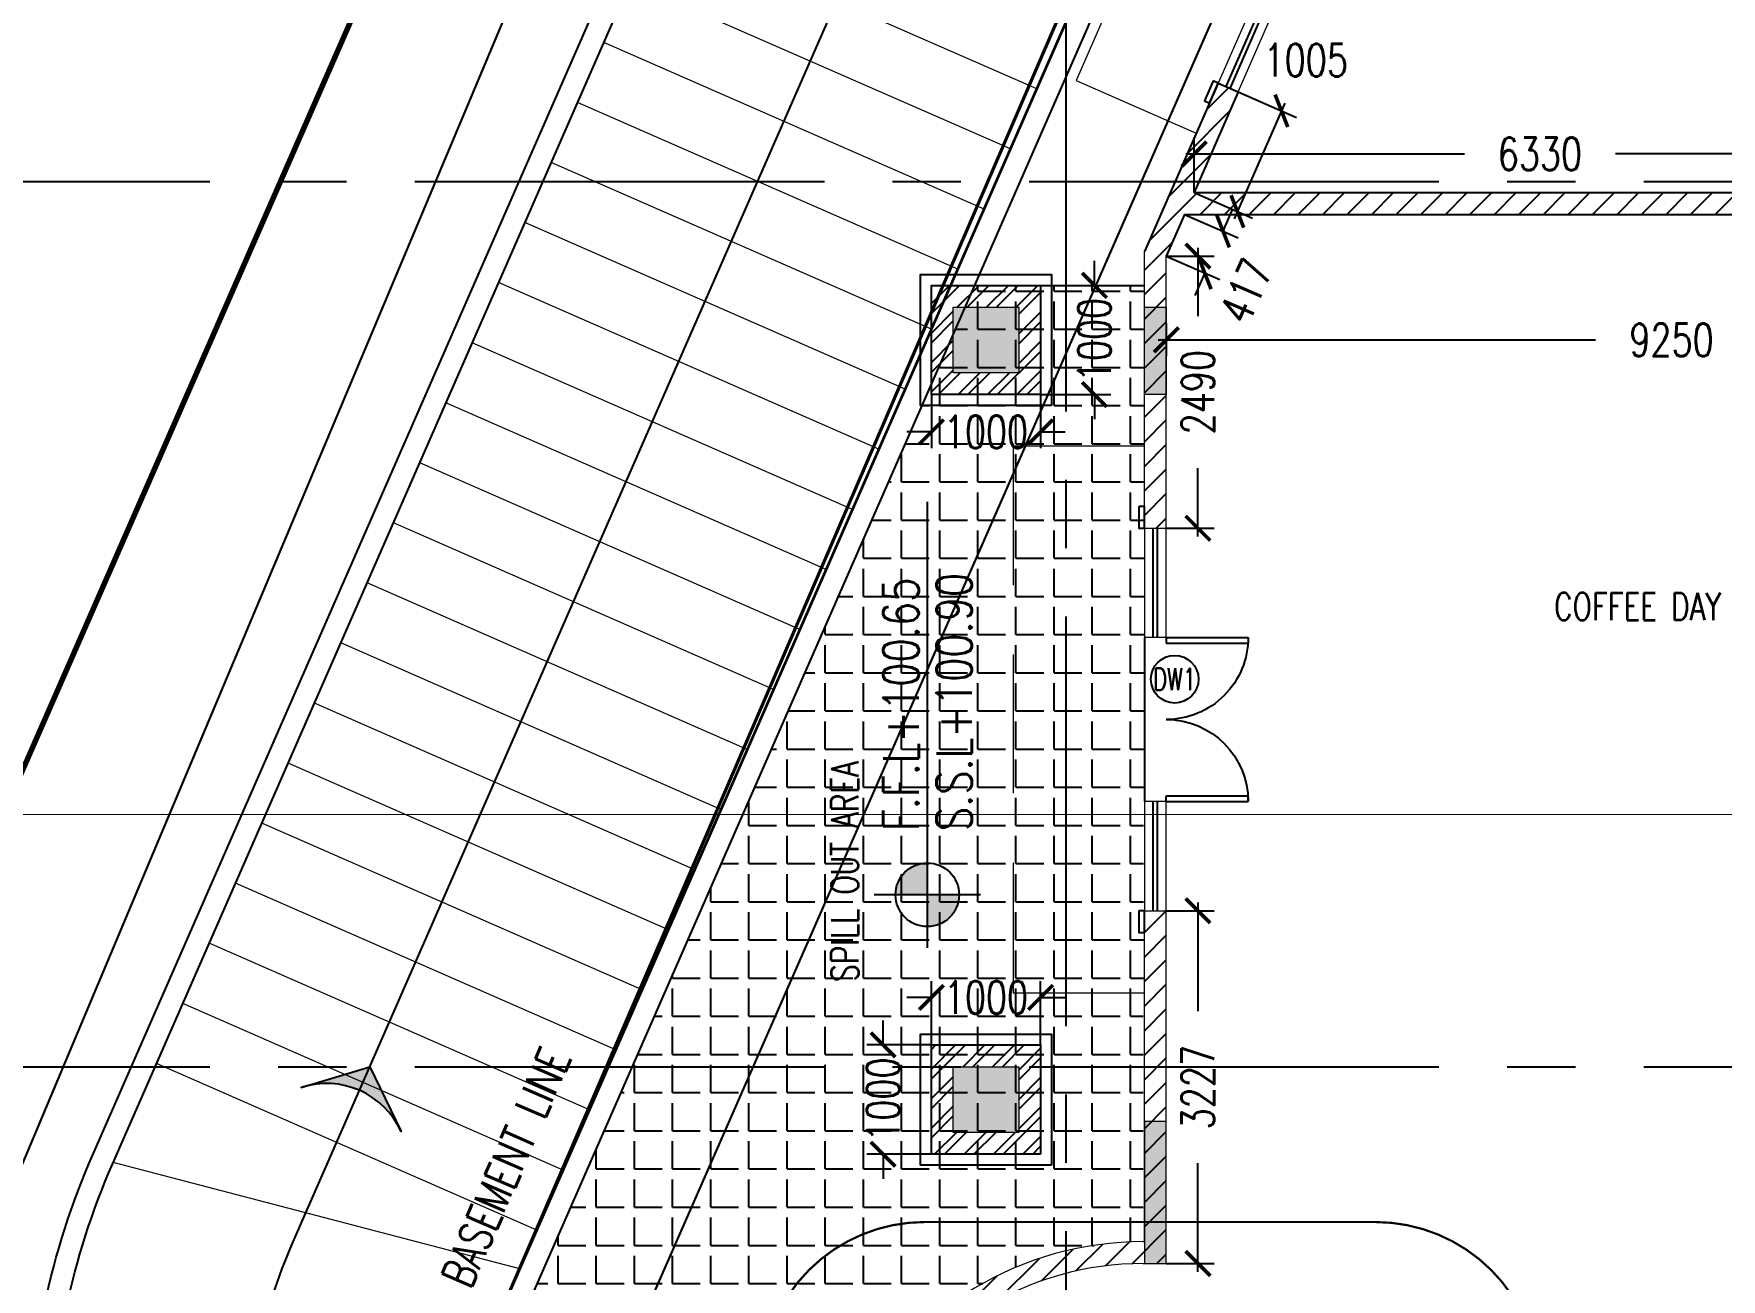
# Model space of a CAD drawing. Header units: millimetres. Extents: x -2076597 to 16308595, y -4402071 to 17875273.
# Drawn here: x -2067499 to -2052053, y -4116775 to -4105379 of the extents above; entities that cross this region are included whole.
import ezdxf
from ezdxf.enums import TextEntityAlignment as Align
from ezdxf.lldxf.tags import DXFTag

# ---------------------------------------------------------------- set-up
doc = ezdxf.new("R2010")
doc.units = ezdxf.units.MM
for name, pattern in [('CENTER', [50.800000000000004, 31.75, -6.35, 6.35, -6.35]), ('CENTER2', [1.125, 0.75, -0.125, 0.125, -0.125]), ('CONTINULUS', [0]), ('DASHDOT', [1, 0.5, -0.25, 0, -0.25]), ('DASHED', [19.049999999999997, 12.7, -6.35]), ('DASHED2', [0.375, 0.25, -0.125]), ('Overhead', [3.968749999999999, 2.38125, -1.587499999999999])]:
    doc.linetypes.add(name, pattern=pattern)
for name, color, linetype, lineweight in [('A- GLAZING', 5, 'Continuous', 9), ('A- LIGHT LINE', 8, 'Continuous', 9), ('A- REF LINES', 5, 'Continuous', 9), ('A-COL HATCH', 252, 'Continuous', 9), ('A-DETL-GENF', 92, 'Continuous', 9), ('A-ELEV FINEWALL', 6, 'Continuous', 9), ('A-FOR AREAS', 21, 'Continuous', 25), ('S-COL HATCH', 251, 'Continuous', 9), ('S-COLS', 7, 'Continuous', 9), ('S-STRS-MBND', 31, 'Overhead', 9)]:
    doc.layers.add(name, color=color, linetype=linetype, lineweight=lineweight)
for name, color, linetype in [('A- STAIRSCASE', 1, 'Continuous'), ('A-DIMS', 4, 'Continuous'), ('a-door', 1, 'Continuous'), ('A-HIDDEN', 8, 'DASHED2'), ('A-LVL', 4, 'Continuous'), ('A-PARAPET WALL', 4, 'Continuous'), ('a-ref', 5, 'Continuous'), ('A-SCHED', 1, 'Continuous'), ('A-SETBACK', 3, 'Continuous'), ('A-SITE BOUNDARY', 7, 'CENTER'), ('A-SLAB SINING', 252, 'Continuous'), ('A-SLABS', 1, 'Continuous'), ('A-TXTROOM', 3, 'Continuous'), ('A-WALL', 2, 'Continuous'), ('A-WALL HATCH', 8, 'Continuous'), ('C-ROAD CL', 31, 'Continuous'), ('S-GRID', 252, 'CENTER2'), ('TABULAR', 7, 'Continuous')]:
    doc.layers.add(name, color=color, linetype=linetype)
doc.styles.add('ROMANS', font='romans.shx', dxfattribs={"width": 0.75})
doc.styles.add('ROMANS-TITLE', font='ROMANS.shx', dxfattribs={"width": 0.8})
tags = doc.linetypes.add('DASHEDX2', pattern=[1.5, 1, -0.5]).pattern_tags.tags
tags[6:7] = [DXFTag(74, 4), DXFTag(75, 0), DXFTag(340, '0'), DXFTag(46, 1.0), DXFTag(50, 0.0), DXFTag(44, 0.0), DXFTag(45, 0.0)]
tags[4:5] = [DXFTag(74, 4), DXFTag(75, 0), DXFTag(340, '0'), DXFTag(46, 1.0), DXFTag(50, 0.0), DXFTag(44, 0.0), DXFTag(45, 0.0)]
tags = doc.linetypes.add('Sheet-A1-BLOCK-12$0$DASHDOT2', pattern=[0.5, 0.25, -0.125, 0, -0.125]).pattern_tags.tags
tags[10:11] = [DXFTag(74, 4), DXFTag(75, 0), DXFTag(340, '0'), DXFTag(46, 1.0), DXFTag(50, 0.0), DXFTag(44, 0.0), DXFTag(45, 0.0)]
tags[8:9] = [DXFTag(74, 4), DXFTag(75, 0), DXFTag(340, '0'), DXFTag(46, 1.0), DXFTag(50, 0.0), DXFTag(44, 0.0), DXFTag(45, 0.0)]
tags[6:7] = [DXFTag(74, 4), DXFTag(75, 0), DXFTag(340, '0'), DXFTag(46, 1.0), DXFTag(50, 0.0), DXFTag(44, 0.0), DXFTag(45, 0.0)]
tags[4:5] = [DXFTag(74, 4), DXFTag(75, 0), DXFTag(340, '0'), DXFTag(46, 1.0), DXFTag(50, 0.0), DXFTag(44, 0.0), DXFTag(45, 0.0)]
doc.dimstyles.new('DIMM-100', dxfattribs={"dimscale": 150, "dimtxt": 2, "dimasz": 1.5, "dimexe": 1, "dimexo": 0, "dimgap": 2, "dimtad": 0, "dimtoh": 1, "dimdec": 0, "dimzin": 0, "dimdsep": 46, "dimtxsty": 'ROMANS', "dimblk": 'ARCHTICK', "dimcen": 1.5, "dimdle": 0.5, "dimclrd": 8, "dimclre": 8, "dimclrt": 256, "dimazin": 0, "dimtfac": 1, "dimtdec": 0, "dimtix": 1, "dimtofl": 0, "dimtmove": 2, "dimatfit": 3, "dimldrblk": 'DOT', "dimfxl": 0, "dimtolj": 1, "dimtzin": 0, "dimarcsym": 0})
pattern_1 = [(45, (-2740619.584715616, -3104110.718420781), (-112.2532015133644, 112.2532015133644), [])]
pattern_2 = [(45, (1802100.652506845, 14255482.12741433), (-134.7038418160373, 134.7038418160373), []), (45, (1802190.455106845, 14255482.12741433), (-134.7038418160373, 134.7038418160373), [])]

# ---------------------------------------------------------------- blocks, each defined once
blk = doc.blocks.new('Double-Flush - 1500 2-565315-1_ first floor')
at = {"layer": 'a-door'}
for p, q in [((-750.000000000001, 850.0000000000119), (-699.2000000000011, 850.0000000000119)), ((-750.000000000001, 100.0000000000123), (-750.000000000001, 850.0000000000119)), ((-699.2000000000011, 100.0000000000123), (-699.2000000000011, 850.0000000000119)), ((699.1999999999989, 100.0000000000123), (699.1999999999989, 848.2775955486195)), ((749.9999999999987, 100.0000000000123), (749.9999999999987, 850.0000000000156)), ((-750.000000000001, 100.0000000000123), (-699.2000000000011, 100.0000000000123)), ((749.9999999999987, 100.0000000000123), (699.1999999999989, 100.0000000000123))]:
    blk.add_line(p, q, dxfattribs=at)
for centre, radius, start, end in [((-750.0000000000023, 100.0000000000123), 749.9999999999999, 3.370999999999999e-13, 90), ((749.9999999999976, 100.0000000000123), 750.0000000000026, 90.00000000000021, 180.0000000000004)]:
    blk.add_arc(centre, radius, start, end, dxfattribs=at)
blk = doc.blocks.new('Family - ___-240295-0_ ground floor')
at = {"layer": 'A-SETBACK', "linetype": 'DASHDOT', "lineweight": -2, "ltscale": 2000, "const_width": 25}
blk.add_lwpolyline([(76479.83439626312, 233662.6982867941), (47865.55767177325, 236124.157571312), (29165.90349804331, 193452.3024638332), (70914.59060184611, 193452.3024638332)], close=True, dxfattribs=at)
at = {"layer": 'A-SITE BOUNDARY', "ltscale": 100, "const_width": 50}
blk.add_lwpolyline([(83289.44024756085, 239099.080375459), (44095.86574142799, 242470.5927428864), (19985.75853242818, 187452.3024638332), (76141.3656168161, 187452.3024638332)], close=True, dxfattribs=at)
blk = doc.blocks.new('GROUN FLOOR WINDOWS')
for points in [[(693027.2049542586, -980908.2797010615), (692946.9305217174, -981091.4627119529), (692992.726274441, -981111.5313200916), (693073.0007069819, -980928.3483091969)], [(691341.4418708985, -984755.1229298377), (691261.1674383576, -984938.3059407288), (691306.9631910814, -984958.3745488636), (691387.2376236222, -984775.1915379727)]]:
    blk.add_lwpolyline(points, close=True)
at = {"layer": 'A- GLAZING'}
for p, q in [((692992.726274441, -981111.5313200916), (691387.2376236225, -984775.1915379727)), ((691570.4206345165, -984855.4659705127), (693175.9092853359, -981191.8057526313))]:
    blk.add_line(p, q, dxfattribs=at)
at = {"layer": 'A-PARAPET WALL'}
for p, q in [((691460.5108279809, -984807.3013109864), (693065.9994787993, -981143.6410931052)), ((691497.1474301596, -984823.356197495), (693102.6360809784, -981159.695979614))]:
    blk.add_line(p, q, dxfattribs=at)
at = {"layer": 'A-WALL'}
for p, q in [((692992.7262743366, -981111.531320043), (693175.9092852307, -981191.8057525869)), ((691387.2376235175, -984775.1915379241), (691570.4206344117, -984855.4659704678))]:
    blk.add_line(p, q, dxfattribs=at)
at = {"layer": 'S-STRS-MBND', "linetype": 'DASHED', "ltscale": 100}
blk.add_lwpolyline([(693141.4971655561, -980772.0421586223), (693193.4123556949, -980653.5737927966), (692094.3142903299, -980171.9271975495), (690087.453476806, -984751.5024699012), (691186.5515421713, -985233.149065148), (691387.237623523, -984775.1915379128)], dxfattribs=at)
blk = doc.blocks.new('SOP')
at = {"layer": 'A-SCHED', "color": 8}
blk.add_circle((0, 0), 217.9613781485823, dxfattribs=at)
at = {"layer": 'A-SCHED', "style": 'ROMANS', "width": 0.7}
blk.add_attdef('D2', text='', height=200, dxfattribs=at).set_placement((0, 0), align=Align.MIDDLE_CENTER)
blk = doc.blocks.new('COLUMN 1')
at = {"layer": 'A-COL HATCH'}
for points in [[(677850.9451848804, -1012723.932849508), (677250.9451848804, -1012723.932849508), (677250.9451848804, -1012123.932849508), (677850.9451848804, -1012123.932849508)], [(677850.9451848799, -1019674.136166375), (677250.9451848799, -1019674.136166375), (677250.9451848799, -1019074.136166375), (677850.9451848799, -1019074.136166375)]]:
    blk.add_hatch(color=256, dxfattribs=at).paths.add_polyline_path(points)
at = {"layer": 'S-COL HATCH'}
for points in [[(677850.9451848804, -1012723.932849508), (677250.9451848804, -1012723.932849508), (677250.9451848804, -1012123.932849508), (677850.9451848804, -1012123.932849508)], [(679200.9451848799, -1012923.932849508), (679000.9451848799, -1012923.932849508), (679000.9451848799, -1012123.932849508), (679200.9451848799, -1012123.932849508)], [(677850.9451848799, -1019674.136166375), (677250.9451848799, -1019674.136166375), (677250.9451848799, -1019074.136166375), (677850.9451848799, -1019074.136166375)], [(679200.9451848799, -1020873.895609368), (679200.9451848799, -1019573.895609368), (679000.9451848795, -1019573.895609368), (679000.9451848795, -1020873.895609368)]]:
    blk.add_hatch(color=256, dxfattribs=at).paths.add_polyline_path(points)
at = {"layer": 'S-COLS'}
for points in [[(677850.9451848804, -1012723.932849508), (677250.9451848804, -1012723.932849508), (677250.9451848804, -1012123.932849508), (677850.9451848804, -1012123.932849508)], [(677850.9451848804, -1012723.932849508), (677250.9451848804, -1012723.932849508), (677250.9451848804, -1012123.932849508), (677850.9451848804, -1012123.932849508)], [(679200.9451848799, -1012923.932849508), (679000.9451848799, -1012923.932849508), (679000.9451848799, -1012123.932849508), (679200.9451848799, -1012123.932849508)], [(677850.9451848799, -1019674.136166375), (677250.9451848799, -1019674.136166375), (677250.9451848799, -1019074.136166375), (677850.9451848799, -1019074.136166375)], [(677850.9451848799, -1019674.136166375), (677250.9451848799, -1019674.136166375), (677250.9451848799, -1019074.136166375), (677850.9451848799, -1019074.136166375)], [(679200.9451848799, -1020873.895609368), (679200.9451848799, -1019573.895609368), (679000.9451848795, -1019573.895609368), (679000.9451848795, -1020873.895609368)]]:
    blk.add_lwpolyline(points, close=True, dxfattribs=at)
at = {"layer": 'S-GRID', "ltscale": 5000}
for p, q in [((678285.9451848799, -1035578.755195804), (678285.9451848799, -974745.3796445802)), ((661071.4409208517, -1010974.136166375), (726350.6785720722, -1010974.136166375)), ((661071.4409208517, -1019074.136166375), (726350.6785720717, -1019074.136166375))]:
    blk.add_line(p, q, dxfattribs=at)
blk = doc.blocks.new('_ArchTick')
at = {"color": 0, "linetype": 'ByBlock', "const_width": 0.15}
blk.add_lwpolyline([(-0.5, -0.5), (0.5, 0.5)], dxfattribs=at)
blk = doc.blocks.new('*D508')
at = {"layer": 'A-DIMS', "color": 8, "lineweight": -2, "transparency": 16777216}
for p, q in [((-2056613.328426666, -4107185.457994065), (-2056523.019690056, -4106979.37710681)), ((-2056965.568519891, -4107031.099391353), (-2056475.941168496, -4107245.663818471)), ((-2057133.080451589, -4107413.354849753), (-2056643.453100194, -4107627.919276871)), ((-2056780.840358364, -4107567.713452464), (-2056871.149094974, -4107773.79433972))]:
    blk.add_line(p, q, dxfattribs=at)
at = {"layer": 'Defpoints', "color": 0, "transparency": 16777216}
for p in [(-2056965.568519891, -4107031.099391353), (-2057133.080451589, -4107413.354849753), (-2056780.840358364, -4107567.713452464)]:
    blk.add_point(p, dxfattribs=at)
at = {"layer": 'A-DIMS', "color": 8, "lineweight": -2, "transparency": 16777216, "xscale": 225, "yscale": 225, "zscale": 225}
for p, rotation in [((-2056613.328426666, -4107185.457994065), 246.3360129407473), ((-2056780.840358364, -4107567.713452464), 66.33601294074727)]:
    blk.add_blockref('_ArchTick', p, dxfattribs=dict(at, rotation=rotation))
at = {"layer": 'A-DIMS', "transparency": 16777216, "insert": (-2056403.571562748, -4107732.637566723), "char_height": 300, "attachment_point": 5, "rotation": 66.33601294074727, "style": 'ROMANS'}
blk.add_mtext('\\A1;417', dxfattribs=at)
blk = doc.blocks.new('_Dot')
at = {"color": 0, "linetype": 'ByBlock', "lineweight": -2}
blk.add_line((-0.5, 0), (-1, 0), dxfattribs=at)
at = {"color": 0, "linetype": 'ByBlock', "const_width": 0.5}
blk.add_lwpolyline([(-0.25, 0, 1), (0.25, 0, 1)], format="xyb", close=True, dxfattribs=at)
blk = doc.blocks.new('*D509')
at = {"layer": 'A-DIMS', "color": 8, "lineweight": -2, "transparency": 16777216}
for p, q in [((-2057133.080451589, -4107413.354849752), (-2056693.226267285, -4107413.354849752)), ((-2056843.226267285, -4107338.354849752), (-2056843.226267285, -4107962.016938523)), ((-2056843.226267285, -4109978.536170151), (-2056843.226267285, -4109354.87408138)), ((-2057133.080451587, -4109903.536170151), (-2056693.226267285, -4109903.536170151))]:
    blk.add_line(p, q, dxfattribs=at)
at = {"layer": 'Defpoints', "color": 0, "transparency": 16777216}
for p in [(-2057133.080451589, -4107413.354849752), (-2057133.080451587, -4109903.536170151), (-2056843.226267285, -4109903.536170151)]:
    blk.add_point(p, dxfattribs=at)
at = {"layer": 'A-DIMS', "color": 8, "lineweight": -2, "transparency": 16777216, "xscale": 225, "yscale": 225, "zscale": 225}
for p, rotation in [((-2056843.226267285, -4107413.354849752), 90), ((-2056843.226267285, -4109903.536170151), 270)]:
    blk.add_blockref('_ArchTick', p, dxfattribs=dict(at, rotation=rotation))
at = {"layer": 'A-DIMS', "transparency": 16777216, "insert": (-2056843.226267284, -4108658.445509952), "char_height": 300, "attachment_point": 5, "rotation": 90, "style": 'ROMANS'}
blk.add_mtext('\\A1;2490', dxfattribs=at)
blk = doc.blocks.new('*D510')
at = {"layer": 'A-DIMS', "color": 8, "lineweight": -2, "transparency": 16777216}
for p, q in [((-2057133.080451589, -4113403.536170151), (-2056693.226267285, -4113403.536170151)), ((-2056843.226267285, -4113328.536170151), (-2056843.226267285, -4114320.768930817)), ((-2056843.226267285, -4116705.858834341), (-2056843.226267285, -4115713.626073675)), ((-2057133.080451589, -4116630.858834341), (-2056693.226267285, -4116630.858834341))]:
    blk.add_line(p, q, dxfattribs=at)
at = {"layer": 'Defpoints', "color": 0, "transparency": 16777216}
for p in [(-2057133.080451589, -4113403.536170151), (-2057133.080451589, -4116630.858834341), (-2056843.226267285, -4116630.858834341)]:
    blk.add_point(p, dxfattribs=at)
at = {"layer": 'A-DIMS', "color": 8, "lineweight": -2, "transparency": 16777216, "xscale": 225, "yscale": 225, "zscale": 225}
for p, rotation in [((-2056843.226267285, -4113403.536170151), 90), ((-2056843.226267285, -4116630.858834341), 270)]:
    blk.add_blockref('_ArchTick', p, dxfattribs=dict(at, rotation=rotation))
at = {"layer": 'A-DIMS', "transparency": 16777216, "insert": (-2056843.226267284, -4115017.197502247), "char_height": 300, "attachment_point": 5, "rotation": 90, "style": 'ROMANS'}
blk.add_mtext('\\A1;3227', dxfattribs=at)
blk = doc.blocks.new('*D421')
at = {"layer": 'A-DIMS', "color": 8, "lineweight": -2, "transparency": 16777216}
for p, q in [((-2056474.549090316, -4105910.612899357), (-2055941.382416767, -4106144.257122571)), ((-2056048.666762605, -4106015.357668971), (-2056512.248045649, -4107073.23141907)), ((-2056877.924548815, -4106831.099391346), (-2056344.757875267, -4107064.74361456))]:
    blk.add_line(p, q, dxfattribs=at)
at = {"layer": 'Defpoints', "color": 0, "transparency": 16777216}
for p in [(-2056474.549090316, -4105910.612899357), (-2056877.924548815, -4106831.099391346), (-2056482.145133377, -4107004.537790016)]:
    blk.add_point(p, dxfattribs=at)
at = {"layer": 'A-DIMS', "color": 8, "lineweight": -2, "transparency": 16777216, "xscale": 225, "yscale": 225, "zscale": 225}
for p, rotation in [((-2056078.769674877, -4106084.051298026), 66.33601288327641), ((-2056482.145133377, -4107004.537790016), 246.3360128832764)]:
    blk.add_blockref('_ArchTick', p, dxfattribs=dict(at, rotation=rotation))
at = {"layer": 'A-DIMS', "transparency": 16777216, "insert": (-2055856.014879577, -4105620.436637224), "char_height": 300, "attachment_point": 5, "style": 'ROMANS'}
blk.add_mtext('\\A1;1005', dxfattribs=at)
blk = doc.blocks.new('*D138')
at = {"layer": 'A-DIMS', "color": 8, "lineweight": -2, "transparency": 16777216}
for p, q in [((-2056877.924548807, -4106831.099391352), (-2056877.924548807, -4106328.411195364)), ((-2050547.861387677, -4106831.099391352), (-2050547.861387677, -4106328.411195364)), ((-2056952.924548807, -4106478.411195364), (-2054403.964396813, -4106478.411195364)), ((-2050472.861387677, -4106478.411195364), (-2053021.821539671, -4106478.411195364))]:
    blk.add_line(p, q, dxfattribs=at)
at = {"layer": 'Defpoints', "color": 0, "transparency": 16777216}
for p in [(-2050547.861387677, -4106478.411195364), (-2056877.924548807, -4106831.099391352), (-2050547.861387677, -4106831.099391352)]:
    blk.add_point(p, dxfattribs=at)
at = {"layer": 'A-DIMS', "color": 8, "lineweight": -2, "transparency": 16777216, "xscale": 225, "yscale": 225, "zscale": 225, "rotation": 180}
blk.add_blockref('_ArchTick', (-2056877.924548807, -4106478.411195364), dxfattribs=at)
at = {"layer": 'A-DIMS', "color": 8, "lineweight": -2, "transparency": 16777216, "xscale": 225, "yscale": 225, "zscale": 225}
blk.add_blockref('_ArchTick', (-2050547.861387677, -4106478.411195364), dxfattribs=at)
at = {"layer": 'A-DIMS', "transparency": 16777216, "insert": (-2053712.892968242, -4106478.411195364), "char_height": 300, "attachment_point": 5, "style": 'ROMANS'}
blk.add_mtext('\\A1;6330', dxfattribs=at)
blk = doc.blocks.new('LVL-P')
at = {"layer": 'A-LVL', "ltscale": 800}
h = blk.add_hatch(color=56, dxfattribs=at)
h.paths.add_polyline_path([(0, 1.164153e-10), (225, 1.164153e-10, 0.4142135623729436), (0, 225)])
h.paths.add_polyline_path([(0, -225), (7.1e-15, 1.164295e-10), (-225, 1.164153e-10, 0.4142135623732466)])
at = {"layer": 'A-LVL'}
for p, q in [((0, -375), (0, 375)), ((-375, 1.164153e-10), (375, 1.164153e-10))]:
    blk.add_line(p, q, dxfattribs=at)
at = {"layer": 'A-LVL', "ltscale": 800}
for q in [(2777.440243402379, 0), (2777.440243402322, 0)]:
    blk.add_line((0, 0), q, dxfattribs=at)
at = {"layer": 'A-LVL'}
blk.add_circle((0, 0), 225, dxfattribs=at)
at = {"layer": 'A-LVL', "ltscale": 800, "style": 'ROMANS-TITLE', "width": 0.8}
for tag, p in [('FLOOR-LEVEL-FFL', (450, 150.0000000001164)), ('FLOOR-LEVEL-SSL', (450, -449.9999999998835))]:
    blk.add_attdef(tag, p, '', height=300, dxfattribs=at)
blk = doc.blocks.new('*D448')
at = {"layer": 'A-DIMS', "color": 8, "lineweight": -2, "transparency": 16777216}
for p, q in [((-2059283.080451587, -4114631.256266132), (-2059283.080451587, -4114046.340816062)), ((-2058283.080451589, -4114631.256266132), (-2058283.080451589, -4114046.340816062)), ((-2059283.080451587, -4114196.340816062), (-2059508.080451587, -4114196.340816062)), ((-2058283.080451589, -4114196.340816062), (-2058058.080451589, -4114196.340816062))]:
    blk.add_line(p, q, dxfattribs=at)
at = {"layer": 'Defpoints', "color": 0, "transparency": 16777216}
for p in [(-2059283.080451587, -4114196.340816062), (-2059283.080451587, -4114631.256266132), (-2058283.080451589, -4114631.256266132)]:
    blk.add_point(p, dxfattribs=at)
at = {"layer": 'A-DIMS', "color": 8, "lineweight": -2, "transparency": 16777216, "xscale": 225, "yscale": 225, "zscale": 225}
blk.add_blockref('_ArchTick', (-2059283.080451587, -4114196.340816062), dxfattribs=at)
at = {"layer": 'A-DIMS', "color": 8, "lineweight": -2, "transparency": 16777216, "xscale": 225, "yscale": 225, "zscale": 225, "rotation": 180}
blk.add_blockref('_ArchTick', (-2058283.080451589, -4114196.340816062), dxfattribs=at)
at = {"layer": 'A-DIMS', "transparency": 16777216, "insert": (-2058783.080451588, -4114196.340816062), "char_height": 300, "attachment_point": 5, "style": 'ROMANS'}
blk.add_mtext('\\A1;1000', dxfattribs=at)
blk = doc.blocks.new('*D449')
at = {"layer": 'A-DIMS', "color": 8, "lineweight": -2, "transparency": 16777216}
for p, q in [((-2059725.223414175, -4114631.256266132), (-2059725.223414175, -4114406.256266132)), ((-2059283.080451587, -4114631.256266132), (-2059875.223414175, -4114631.256266132)), ((-2059283.080451587, -4115631.256266132), (-2059875.223414175, -4115631.256266132)), ((-2059725.223414175, -4115631.256266132), (-2059725.223414175, -4115856.256266132))]:
    blk.add_line(p, q, dxfattribs=at)
at = {"layer": 'Defpoints', "color": 0, "transparency": 16777216}
for p in [(-2059283.080451587, -4114631.256266132), (-2059725.223414175, -4115631.256266132), (-2059283.080451587, -4115631.256266132)]:
    blk.add_point(p, dxfattribs=at)
at = {"layer": 'A-DIMS', "color": 8, "lineweight": -2, "transparency": 16777216, "xscale": 225, "yscale": 225, "zscale": 225}
for p, rotation in [((-2059725.223414175, -4114631.256266132), 270), ((-2059725.223414175, -4115631.256266132), 90)]:
    blk.add_blockref('_ArchTick', p, dxfattribs=dict(at, rotation=rotation))
at = {"layer": 'A-DIMS', "transparency": 16777216, "insert": (-2059725.223414175, -4115131.256266132), "char_height": 300, "attachment_point": 5, "rotation": 90, "style": 'ROMANS'}
blk.add_mtext('\\A1;1000', dxfattribs=at)
blk = doc.blocks.new('*D450')
at = {"layer": 'A-DIMS', "color": 8, "lineweight": -2, "transparency": 16777216}
for p, q in [((-2057790.617016404, -4107680.976074483), (-2057790.617016404, -4107455.976074483)), ((-2058283.080451589, -4107680.976074483), (-2057640.617016404, -4107680.976074483)), ((-2058283.080451589, -4108680.976074483), (-2057640.617016404, -4108680.976074483)), ((-2057790.617016404, -4108680.976074483), (-2057790.617016404, -4108905.976074483))]:
    blk.add_line(p, q, dxfattribs=at)
at = {"layer": 'Defpoints', "color": 0, "transparency": 16777216}
for p in [(-2058283.080451589, -4107680.976074483), (-2057790.617016404, -4107680.976074483), (-2058283.080451589, -4108680.976074483)]:
    blk.add_point(p, dxfattribs=at)
at = {"layer": 'A-DIMS', "color": 8, "lineweight": -2, "transparency": 16777216, "xscale": 225, "yscale": 225, "zscale": 225}
for p, rotation in [((-2057790.617016404, -4107680.976074483), 270), ((-2057790.617016404, -4108680.976074483), 90)]:
    blk.add_blockref('_ArchTick', p, dxfattribs=dict(at, rotation=rotation))
at = {"layer": 'A-DIMS', "transparency": 16777216, "insert": (-2057790.617016403, -4108180.976074484), "char_height": 300, "attachment_point": 5, "rotation": 90, "style": 'ROMANS'}
blk.add_mtext('\\A1;1000', dxfattribs=at)
blk = doc.blocks.new('*D451')
at = {"layer": 'A-DIMS', "color": 8, "lineweight": -2, "transparency": 16777216}
for p, q in [((-2059283.080451587, -4108680.976074483), (-2059283.080451587, -4109172.094963733)), ((-2058283.080451589, -4108680.976074483), (-2058283.080451589, -4109172.094963733)), ((-2059283.080451587, -4109022.094963733), (-2059508.080451587, -4109022.094963733)), ((-2058283.080451589, -4109022.094963733), (-2058058.080451589, -4109022.094963733))]:
    blk.add_line(p, q, dxfattribs=at)
at = {"layer": 'Defpoints', "color": 0, "transparency": 16777216}
for p in [(-2059283.080451587, -4108680.976074483), (-2058283.080451589, -4108680.976074483), (-2059283.080451587, -4109022.094963733)]:
    blk.add_point(p, dxfattribs=at)
at = {"layer": 'A-DIMS', "color": 8, "lineweight": -2, "transparency": 16777216, "xscale": 225, "yscale": 225, "zscale": 225}
blk.add_blockref('_ArchTick', (-2059283.080451587, -4109022.094963733), dxfattribs=at)
at = {"layer": 'A-DIMS', "color": 8, "lineweight": -2, "transparency": 16777216, "xscale": 225, "yscale": 225, "zscale": 225, "rotation": 180}
blk.add_blockref('_ArchTick', (-2058283.080451589, -4109022.094963733), dxfattribs=at)
at = {"layer": 'A-DIMS', "transparency": 16777216, "insert": (-2058783.080451588, -4109022.094963733), "char_height": 300, "attachment_point": 5, "style": 'ROMANS'}
blk.add_mtext('\\A1;1000', dxfattribs=at)
blk = doc.blocks.new('arrow')
at = {"layer": 'A-DETL-GENF'}
h = blk.add_hatch(dxfattribs=at)
h.set_pattern_fill('ANGLE', color=252)
h.set_pattern_definition([(0, (0, 0), (0, 6.985), [5.08, -1.905]), (90, (0, 0), (-6.985, 4e-16), [5.08, -1.905])])
edge = h.paths.add_edge_path()
edge.add_arc((554170.0854300878, -996163.893556682), 1499.999999933728, 269.99999999943077, 311.8103148985677, ccw=False)
edge.add_line((554170.0854300729, -997663.8935566156), (554170.0854300745, -998133.9572267468))
edge.add_line((554170.0854300745, -998133.9572267468), (555170.085430098, -997281.9275453341))
edge = h.paths.add_edge_path()
edge.add_arc((554170.0854300571, -996163.8935566836), 1499.999999932013, 228.1896851015746, 270.00000000060476, ccw=False)
edge.add_line((553170.0854300507, -997281.9275453369), (554170.0854300745, -998133.9572267468))
edge.add_line((554170.0854300745, -998133.9572267468), (554170.0854300729, -997663.8935566156))
at = {"layer": 'A-FOR AREAS'}
blk.add_lwpolyline([(554170.0854300745, -998133.9572267468), (553170.0854300745, -997281.9275453669, 0.3819660112500812), (555170.0854300745, -997281.927545364)], format="xyb", close=True, dxfattribs=at)
blk = doc.blocks.new('SEC LINES')
at = {"layer": 'A-ELEV FINEWALL', "color": 7, "linetype": 'Sheet-A1-BLOCK-12$0$DASHDOT2', "ltscale": 4000, "const_width": 10}
blk.add_lwpolyline([(-3817612.91733184, -18368004.74230636), (-3871756.568965665, -18368004.74230636)], dxfattribs=at)
blk = doc.blocks.new('*D363')
at = {"layer": 'A-DIMS', "color": 8, "lineweight": -2, "transparency": 16777216}
for p, q in [((-2057133.080451588, -4108029.405230653), (-2057133.080451588, -4108329.405230653)), ((-2047883.080451586, -4108029.405230653), (-2047883.080451586, -4108329.405230653))]:
    blk.add_line(p, q, dxfattribs=at)
at = {"layer": 'A-DIMS', "color": 8, "linetype": 'CONTINULUS', "lineweight": -2, "transparency": 16777216}
for p, q in [((-2057208.080451588, -4108179.405230653), (-2053204.509023016, -4108179.405230653)), ((-2047808.080451586, -4108179.405230653), (-2051811.651880158, -4108179.405230653))]:
    blk.add_line(p, q, dxfattribs=at)
at = {"layer": 'Defpoints', "color": 0, "transparency": 16777216}
for p in [(-2057133.080451588, -4107931.099391352), (-2047883.080451586, -4107931.099391352), (-2057133.080451588, -4108179.405230653)]:
    blk.add_point(p, dxfattribs=at)
at = {"layer": 'A-DIMS', "color": 8, "lineweight": -2, "transparency": 16777216, "xscale": 225, "yscale": 225, "zscale": 225, "rotation": 180}
blk.add_blockref('_ArchTick', (-2057133.080451588, -4108179.405230653), dxfattribs=at)
at = {"layer": 'A-DIMS', "color": 8, "lineweight": -2, "transparency": 16777216, "xscale": 225, "yscale": 225, "zscale": 225}
blk.add_blockref('_ArchTick', (-2047883.080451586, -4108179.405230653), dxfattribs=at)
at = {"layer": 'A-DIMS', "transparency": 16777216, "insert": (-2052508.080451587, -4108179.405230653), "char_height": 300, "attachment_point": 5, "style": 'ROMANS'}
blk.add_mtext('\\A1;9250', dxfattribs=at)

msp = doc.modelspace()

# ---------------------------------------------------------------- hatches: boundary and pattern name
at = {"layer": 'A-SLAB SINING'}
h = msp.add_hatch(dxfattribs=at)
h.set_pattern_fill('ANGLE', color=256, scale=50)
h.set_pattern_definition([(0, (1802100.652506845, 14255482.12741433), (0, 349.25), [254, -95.25]), (90, (1802100.652506845, 14255482.12741433), (-349.25, 2.14e-14), [254, -95.25])])
edge = h.paths.add_edge_path()
edge.add_line((-2063348.080451589, -4118445.136101507), (-2063348.080451589, -4120781.096266132))
edge.add_line((-2063348.080451589, -4120781.096266132), (-2063348.080451588, -4120991.176266134))
edge.add_line((-2063348.080451588, -4120991.176266134), (-2059908.555423791, -4120991.176266138))
edge.add_arc((-2057346.249916629, -4119430.858834341), 2999.999999999606, 89.99999999999108, 211.3393493304781, ccw=False)
edge.add_line((-2057346.249916629, -4116430.858834341), (-2057333.080451588, -4107680.976074483))
edge.add_line((-2057333.080451588, -4107680.976074483), (-2058888.063847612, -4107680.976074483))
edge.add_line((-2058888.063847612, -4107680.976074483), (-2063112.642603197, -4117321.294043858))
edge.add_arc((-2060548.080451579, -4118445.136101507), 2800.000000009313, 156.3360128947771, 180)
h = msp.add_hatch(dxfattribs=at)
h.set_pattern_fill('ANSI32', color=256, scale=20)
h.set_pattern_definition(pattern_2)
h.paths.add_polyline_path([(-2058483.080451587, -4108480.819199692), (-2059083.080451587, -4108480.819199692), (-2059083.080451587, -4107880.819199692), (-2058483.080451587, -4107880.819199692)], flags=16)
h.paths.add_polyline_path([(-2058283.080451587, -4108680.976074483), (-2059283.080451587, -4108680.976074483), (-2059283.080451587, -4107680.976074483), (-2058283.080451587, -4107680.976074483)])
h = msp.add_hatch(dxfattribs=at)
h.set_pattern_fill('ANSI32', color=256, scale=20)
h.set_pattern_definition(pattern_2)
h.paths.add_polyline_path([(-2058483.080451587, -4115431.099391341), (-2059083.080451589, -4115431.099391341), (-2059083.080451589, -4114831.099391352), (-2058483.080451587, -4114831.099391352)], flags=16)
h.paths.add_polyline_path([(-2058283.080451589, -4115631.256266132), (-2059283.080451587, -4115631.256266132), (-2059283.080451587, -4114631.256266132), (-2058283.080451589, -4114631.256266132)])
at = {"layer": 'A-WALL HATCH'}
h = msp.add_hatch(dxfattribs=at)
h.set_pattern_fill('ANSI31', color=256, scale=50)
h.set_pattern_definition(pattern_1)
h.paths.add_polyline_path([(-2046483.080451589, -4107031.099391352), (-2046683.080451587, -4107031.099391352), (-2046683.080451587, -4107931.099391352), (-2044447.861387677, -4107931.099391352), (-2044447.861387677, -4107831.099391352), (-2046483.080451589, -4107831.099391352)])
h.paths.add_polyline_path([(-2050547.861387677, -4106831.099391352), (-2056877.924548815, -4106831.099391352), (-2056834.102563279, -4106731.099391352), (-2057052.46342439, -4106731.099391352), (-2057333.080451587, -4107371.456106722), (-2057333.080451587, -4109903.536170151), (-2057133.080451589, -4109903.536170151), (-2057133.080451589, -4107413.354849752), (-2056965.56851989, -4107031.099391352), (-2050547.861387677, -4107031.099391352)])
h.paths.add_polyline_path([(-2056474.549091242, -4105910.612898953), (-2056657.73210121, -4105830.338466812), (-2056738.006533752, -4106013.521477714), (-2057052.463423871, -4106731.099391352), (-2056834.102563279, -4106731.099391352)])
h.paths.add_polyline_path([(-2044247.861387677, -4102981.099391352), (-2047347.861387678, -4102981.099391352), (-2047347.861387678, -4103181.099391352), (-2044447.861387677, -4103181.099391352), (-2044447.861387677, -4106731.099391352), (-2044247.861387677, -4106731.099391352)])
h.paths.add_polyline_path([(-2050347.861387678, -4102980.821377505), (-2050547.861387677, -4102980.821377505), (-2050547.861387677, -4105231.099391352), (-2050347.861387678, -4105231.099391352)])
h.paths.add_polyline_path([(-2052761.856585707, -4097438.398645323), (-2052945.039597121, -4097358.124212563), (-2054971.96901785, -4101983.495238043), (-2055052.243450392, -4102166.678248934), (-2054869.060440424, -4102246.952681065)])
h.paths.add_polyline_path([(-2044247.861387675, -4107831.099391352), (-2044447.861387677, -4107831.099391352), (-2044447.861387677, -4109431.099391352), (-2044247.861387677, -4109431.099391352)])
h.paths.add_polyline_path([(-2049947.861387678, -4107031.099391352), (-2044247.861387677, -4107031.099391352), (-2044247.861387677, -4106731.099391352), (-2044447.861387677, -4106731.099391352), (-2044447.861387677, -4106831.099391352), (-2049947.861387678, -4106831.099391352)])
h.paths.add_polyline_path([(-2046483.080451589, -4106831.099391352), (-2046483.080451588, -4106231.099391352), (-2046583.080451587, -4106231.099391352), (-2046583.080451587, -4106831.099391352)])
h.paths.add_polyline_path([(-2045883.080451589, -4106231.099391349), (-2045883.080451588, -4106331.099391349), (-2045483.080451587, -4106331.099391352), (-2045483.080451587, -4106831.099391352), (-2045283.080451587, -4106831.099391352), (-2045283.080451587, -4106231.099391352)])
h = msp.add_hatch(dxfattribs=at)
h.set_pattern_fill('ANSI31', color=256, scale=50)
h.set_pattern_definition(pattern_1)
edge = h.paths.add_edge_path()
edge.add_line((-2054346.249916629, -4119430.858834341), (-2054346.249916629, -4118233.732107904))
edge.add_line((-2054346.249916629, -4118233.732107904), (-2054588.58755228, -4118233.732107904))
edge.add_line((-2054588.58755228, -4118233.732107904), (-2054546.24991663, -4119430.858834341))
edge.add_arc((-2057346.249916625, -4119430.858834341), 2799.999999995809, -30.00561028760069, 0, ccw=False)
edge.add_line((-2054921.515882844, -4120831.096266132), (-2054693.075377592, -4120831.096266132))
edge.add_arc((-2057346.249916627, -4119430.858834341), 2999.999999996303, 332.1767334542384, 360)
edge = h.paths.add_edge_path()
edge.add_line((-2054693.075377592, -4120831.096266132), (-2054921.515882844, -4120831.096266143))
edge.add_arc((-2057346.249916608, -4119430.858834334), 2799.999999984669, 317.6251091758151, 329.99438971209577, ccw=False)
edge.add_line((-2055277.747748037, -4121317.999204982), (-2055129.319289619, -4121452.051203962))
edge.add_arc((-2057346.249916634, -4119430.858834334), 3000.000000004865, 317.6443338575633, 332.1767334542419)
edge = h.paths.add_edge_path()
edge.add_arc((-2057346.249916621, -4119430.858834334), 2800.000000003385, 255.4837981564408, 264.3750000025927, ccw=False)
edge.add_line((-2058048.080451589, -4122141.473875284), (-2058048.080451589, -4122347.609406501))
edge.add_arc((-2057346.249916632, -4119430.858834341), 2999.999999998814, 256.4706454072706, 264.3750000027981)
edge.add_line((-2057640.301337474, -4122416.413014371), (-2057620.697909418, -4122217.376069032))
edge = h.paths.add_edge_path()
edge.add_line((-2058666.160779737, -4121900.238374513), (-2058760.440127109, -4122076.622627381))
edge.add_arc((-2057346.24991663, -4119430.858834341), 2999.99999999884, 241.8749999999898, 256.4706454072618)
edge.add_line((-2058048.080451589, -4122347.609406501), (-2058048.080451589, -4122141.473875284))
edge.add_arc((-2057346.249916627, -4119430.858834334), 2800.00000000176, 241.8750000000869, 255.48379815657, ccw=False)
edge = h.paths.add_edge_path()
edge.add_line((-2060132.767151322, -4119705.306827154), (-2060331.804096657, -4119724.910255212))
edge.add_arc((-2057346.249916566, -4119430.858834334), 3000.000000063144, 185.6249999976975, 188.6019864376453)
edge.add_line((-2060312.50350487, -4119879.567704592), (-2060114.749613132, -4119849.677924711))
edge.add_arc((-2057346.249916624, -4119430.858834341), 2800.000000004406, 185.6249999978075, 188.6024861288247, ccw=False)
edge = h.paths.add_edge_path()
edge.add_line((-2059663.879948709, -4117859.683785401), (-2059829.533896414, -4117747.617712062))
edge.add_arc((-2057346.249916637, -4119430.858834341), 2999.999999993061, 145.869454217971, 151.8750000001221)
edge.add_line((-2059992.013709679, -4118016.668623872), (-2059815.629456809, -4118110.947971232))
edge.add_arc((-2057346.249916669, -4119430.858834334), 2799.999999965452, 145.8657460060037, 151.8749999997981, ccw=False)
edge = h.paths.add_edge_path()
edge.add_line((-2058048.080451589, -4116720.243793394), (-2058048.080451589, -4116514.108262181))
edge.add_arc((-2057346.249916634, -4119430.858834341), 2999.999999998053, 103.529354592669, 126.3394042634802)
edge.add_line((-2059123.95182606, -4117014.296002302), (-2059005.292273042, -4117175.292728104))
edge.add_arc((-2057346.249916622, -4119430.858834341), 2800.000000002873, 104.51620184352231, 126.33569314355981, ccw=False)
edge = h.paths.add_edge_path()
edge.add_line((-2057133.080451589, -4114831.099391352), (-2057333.080451587, -4114831.099391352))
edge.add_line((-2057333.080451587, -4114831.099391352), (-2057333.080451587, -4116430.887740284))
edge.add_arc((-2057346.249916634, -4119430.858834341), 3000.000000001551, 89.74848093696825, 103.5293545926437)
edge.add_line((-2058048.080451589, -4116514.108262174), (-2058048.080451589, -4116720.243793394))
edge.add_arc((-2057346.249916649, -4119430.858834341), 2799.999999999997, 89.99999999959982, 104.51620184298659, ccw=False)
edge.add_line((-2057346.249916629, -4116630.858834341), (-2057133.080451589, -4116630.858834341))
edge.add_line((-2057133.080451589, -4116630.858834341), (-2057133.080451589, -4114831.099391352))
h.paths.add_polyline_path([(-2057133.080451589, -4113403.536170151), (-2057333.080451587, -4113403.536170151), (-2057333.080451587, -4114831.099391352), (-2057133.080451589, -4114831.099391352)])

# ---------------------------------------------------------------- linework, layer by layer
for points in [[(-2057383.080451587, -4109703.536170185), (-2057383.080451587, -4109903.536170185), (-2057333.080451587, -4109903.536170185), (-2057333.080451587, -4109703.536170185)], [(-2057383.080451587, -4113403.536170151), (-2057383.080451587, -4113603.536170162), (-2057333.080451587, -4113603.536170162), (-2057333.080451587, -4113403.536170151)]]:
    msp.add_lwpolyline(points, close=True)
at = {"layer": 'A- GLAZING'}
for p, q in [((-2057333.080451587, -4109903.536170151), (-2057333.080451587, -4110903.536170185)), ((-2057133.080451589, -4110903.536170185), (-2057133.080451589, -4109903.536170151)), ((-2057133.080451589, -4110903.536170185), (-2057333.080451589, -4110903.536170185)), ((-2057333.080451587, -4112403.536170185), (-2057333.080451587, -4113403.536170151)), ((-2057133.080451589, -4112403.536170185), (-2057333.080451587, -4112403.536170185)), ((-2057133.080451589, -4113403.536170151), (-2057133.080451589, -4112403.536170185))]:
    msp.add_line(p, q, dxfattribs=at)
at = {"layer": 'A- LIGHT LINE'}
for p, q in [((-2058318.812148982, -4105883.676047042), (-2061799.289354602, -4104358.461829364)), ((-2058559.635447049, -4106433.225079529), (-2062040.112652225, -4104908.010862041)), ((-2058800.458745115, -4106982.774112016), (-2062280.935949848, -4105457.559894733)), ((-2059041.282043184, -4107532.323144507), (-2062521.759247472, -4106007.108927414)), ((-2059282.105341251, -4108081.872176994), (-2062762.582545094, -4106556.657960095)), ((-2059522.928639317, -4108631.421209481), (-2063003.405842717, -4107106.206992775)), ((-2059763.751937384, -4109180.970241964), (-2063244.22914034, -4107655.756025463)), ((-2060004.57523545, -4109730.519274451), (-2063485.052437962, -4108205.305058144)), ((-2060245.398533519, -4110280.068306945), (-2063725.875735586, -4108754.854090825)), ((-2060486.221831585, -4110829.617339432), (-2063966.699033209, -4109304.403123502)), ((-2060727.045129655, -4111379.166371923), (-2064207.522330832, -4109853.952156182)), ((-2060967.868427721, -4111928.71540441), (-2064448.345628454, -4110403.501188871)), ((-2061208.691725787, -4112478.264436897), (-2064689.168926076, -4110953.050221551)), ((-2061449.515023853, -4113027.813469384), (-2064929.992223701, -4111502.599254232)), ((-2061690.33832192, -4113577.362501871), (-2065170.815521322, -4112052.148286913)), ((-2061931.161619989, -4114126.911534362), (-2065411.638818945, -4112601.697319604)), ((-2062171.984918056, -4114676.460566849), (-2065652.462116568, -4113151.246352281)), ((-2062412.808216122, -4115226.009599335), (-2065893.285414191, -4113700.795384962)), ((-2062653.631514188, -4115775.558631822), (-2066134.108711814, -4114250.344417643)), ((-2062894.454812254, -4116325.107664302), (-2066374.932009437, -4114799.893450335)), ((-2063049.802943623, -4116679.605821159), (-2066772.67148519, -4115707.518860001))]:
    msp.add_line(p, q, dxfattribs=at)
at = {"layer": 'A- STAIRSCASE'}
msp.add_line((-2058283.080451589, -4107680.976074483), (-2057333.080451587, -4107680.976074483), dxfattribs=at)
at = {"layer": 'A- STAIRSCASE', "linetype": 'DASHEDX2', "ltscale": 500}
for points in [[(-2058183.080451587, -4108780.976074483), (-2059383.080451587, -4108780.976074483), (-2059383.080451587, -4107580.976074483), (-2058183.080451587, -4107580.976074483)], [(-2058183.080451587, -4115731.179391354), (-2059383.080451589, -4115731.179391354), (-2059383.080451589, -4114531.179391354), (-2058183.080451587, -4114531.179391354)]]:
    msp.add_lwpolyline(points, close=True, dxfattribs=at)
at = {"layer": 'A-HIDDEN', "color": 1, "linetype": 'DASHED2', "ltscale": 5000, "const_width": 30}
msp.add_lwpolyline([(-2014886.788859684, -4086921.574878048), (-2016078.373818994, -4095531.099391334), (-2019914.59647586, -4095531.099391352), (-2019956.117403434, -4095831.099354573), (-2021447.861383625, -4095831.099354446), (-2021447.861387265, -4104431.099357173), (-2021146.384140851, -4104431.099357173), (-2023423.114850328, -4120881.096229233), (-2025647.861383627, -4120881.096229233), (-2025647.861383627, -4121131.096229233), (-2026047.861383627, -4121131.096229233), (-2026047.861383627, -4122491.099351443), (-2033947.861383627, -4122491.099351693), (-2033947.861383627, -4121131.096229233), (-2063548.080452505, -4121131.096264951), (-2063548.080452505, -4118445.136093292, -0.1036221327338556), (-2063295.825615919, -4117241.019612215), (-2053559.460542357, -4094649.310023978), (-2057085.73350973, -4093104.027194213), (-2052386.733622573, -4082381.09935442)], format="xyb", dxfattribs=at)
at = {"layer": 'A-PARAPET WALL'}
for p, q in [((-2057253.080451587, -4110903.536170185), (-2057253.080451589, -4109903.536170151)), ((-2057213.080451587, -4110903.536170185), (-2057213.080451587, -4109903.536170151)), ((-2057253.080451587, -4113403.536170151), (-2057253.080451587, -4112403.536170185)), ((-2057213.080451587, -4113403.536170151), (-2057213.080451587, -4112403.536170185))]:
    msp.add_line(p, q, dxfattribs=at)
for points in [[(-2067548.080451587, -4120925.136266135), (-2067548.080451589, -4118445.136130203, -0.1036218677060253), (-2066959.488786336, -4115635.537730932), (-2057004.517119095, -4092921.256968051), (-2053158.615830407, -4094606.607274555), (-2063112.642604107, -4117321.294045936, 0.1036221333277288), (-2063348.080451589, -4118445.136101514), (-2063348.080451589, -4120991.176266134)], [(-2067348.080451587, -4120925.136266135), (-2067348.080451589, -4118445.136130203, -0.1036218677060223), (-2066776.305691057, -4115715.811970912), (-2056901.616325422, -4093184.711000092), (-2053422.073273994, -4094709.51585285), (-2063295.825615002, -4117241.019613396, 0.103622133327612), (-2063548.080451589, -4118445.136101514), (-2063548.080451589, -4120925.136266135)]]:
    msp.add_lwpolyline(points, format="xyb", dxfattribs=at)
at = {"layer": 'a-ref', "linetype": 'DASHDOT', "ltscale": 1000, "const_width": 20}
for points in [[(-2052200.220596908, -4094971.907333262), (-2062214.908749302, -4117794.299280398, 0.1037471523627536), (-2062299.192388713, -4118196.124549571), (-2062299.192388713, -4120798.372585535, -0.414213562373095), (-2063299.192388713, -4121798.372585535), (-2066932.692388713, -4121798.372585535, -0.414213562373095), (-2067932.692388713, -4120798.372585535), (-2067932.692388713, -4116704.679211147, -0.09989636991775895), (-2067854.427951194, -4116316.860241964), (-2057863.961079223, -4092572.357447658, -0.414213562372752), (-2056554.40654756, -4092038.440854359), (-2052728.117987767, -4093648.346501838, -0.4186858176201255)], [(-2055219.347493155, -4122774.372585673), (-2059342.847493155, -4122774.372585673, -0.414213562373095), (-2060842.847493155, -4121274.372585673), (-2060842.847493155, -4117751.372585673, -0.414213562373095), (-2059342.847493155, -4116251.372585673), (-2055219.347493155, -4116251.372585673, -0.414213562373095), (-2053719.347493155, -4117751.372585673), (-2053719.347493155, -4121274.372585673, -0.414213562373095)]]:
    msp.add_lwpolyline(points, format="xyb", close=True, dxfattribs=at)
at = {"layer": 'A-SLABS'}
msp.add_line((-2057333.080451589, -4110903.536170185), (-2057333.080451587, -4112403.536170185), dxfattribs=at)
at = {"layer": 'A-WALL'}
for p, q in [((-2056657.732102137, -4105830.338466413), (-2057333.080451587, -4107371.456106722)), ((-2056474.549091242, -4105910.612898953), (-2056877.924548815, -4106831.099391352)), ((-2056877.924548817, -4106831.099391352), (-2050547.861387677, -4106831.099391352)), ((-2056965.56851989, -4107031.099391352), (-2057133.080451589, -4107413.354849752)), ((-2056965.568519892, -4107031.099391352), (-2047883.080451587, -4107031.099391341))]:
    msp.add_line(p, q, dxfattribs=at)
at = {"layer": 'A-WALL', "lineweight": 18}
for p, q in [((-2057333.080451587, -4109903.536170151), (-2057333.080451587, -4107371.456106722)), ((-2057133.080451589, -4109903.536170151), (-2057133.080451589, -4107413.354849752)), ((-2057333.080451587, -4109903.536170151), (-2057133.080451589, -4109903.536170151)), ((-2057333.080451587, -4113403.536170151), (-2057133.080451589, -4113403.536170151)), ((-2057333.080451587, -4116430.858834341), (-2057333.080451587, -4113403.536170151)), ((-2057133.080451589, -4116630.858834341), (-2057133.080451589, -4113403.536170151)), ((-2057346.249916629, -4116430.858834341), (-2057333.080451587, -4116430.858834341)), ((-2057346.249916629, -4116630.858834341), (-2057133.080451589, -4116630.858834341))]:
    msp.add_line(p, q, dxfattribs=at)
at = {"layer": 'A-WALL'}
for points in [[(-2058283.080451589, -4108680.976074483), (-2059283.080451587, -4108680.976074483), (-2059283.080451587, -4107680.976074483), (-2058283.080451589, -4107680.976074483)], [(-2058283.080451589, -4115631.256266132), (-2059283.080451587, -4115631.256266132), (-2059283.080451587, -4114631.256266132), (-2058283.080451589, -4114631.256266132)]]:
    msp.add_lwpolyline(points, close=True, dxfattribs=at)
at = {"layer": 'A-WALL', "lineweight": 18}
for radius, start in [(3000, 89.94665282648111), (2800, 90)]:
    msp.add_arc((-2057346.249916629, -4119430.858834341), radius, start, 151.8750000011342, dxfattribs=at)
at = {"layer": 'C-ROAD CL', "linetype": 'Continuous', "ltscale": 500}
msp.add_lwpolyline([(-2065548.080451587, -4120925.136266135), (-2065548.080451589, -4118445.136130203, -0.1036218677060193), (-2065127.657833552, -4116438.280130722), (-2055253.903390597, -4093906.771524087)], format="xyb", dxfattribs=at)
at = {"layer": 'S-STRS-MBND', "linetype": 'DASHED', "ltscale": 100}
msp.add_lwpolyline([(-2057333.080451587, -4109653.536170185), (-2057333.080451587, -4109153.536170185), (-2058533.080451589, -4109153.536170185), (-2058533.080451589, -4114153.536170185), (-2057333.080451587, -4114153.536170185), (-2057333.080451587, -4113653.536170185)], dxfattribs=at)
at = {"layer": 'TABULAR'}
msp.add_lwpolyline([(-2059062.602723169, -4107580.976074483), (-2047668.94053207, -4081581.099391352)], dxfattribs=at)

# ---------------------------------------------------------------- block references
at = {"layer": 'A- REF LINES'}
msp.add_blockref('SEC LINES', (1802100.652506845, 14255482.12741433), dxfattribs=at)
at = {"layer": 'A- STAIRSCASE', "linetype": 'DASHEDX2', "ltscale": 500}
msp.add_blockref('COLUMN 1', (-2736334.025636468, -3095756.963224974), dxfattribs=at)
at = {"layer": 'A- STAIRSCASE'}
msp.add_blockref('GROUN FLOOR WINDOWS', (-2748044.969724832, -3121055.146928843), dxfattribs=at)
at = {"layer": 'A-DETL-GENF', "color": 8}
msp.add_blockref('Family - ___-240295-0_ ground floor', (-2094762.451989525, -4315943.478729971), dxfattribs=at)
at = {"layer": 'a-door', "xscale": -1, "rotation": 270}
msp.add_blockref('Double-Flush - 1500 2-565315-1_ first floor', (-2057233.080451587, -4111653.536170185), dxfattribs=at)
at = {"layer": 'A-FOR AREAS', "xscale": 0.4999999999999997, "yscale": 0.4999999999999997, "zscale": 0.4999999999999997, "rotation": 156.3360129411614}
msp.add_blockref('arrow', (-2010948.589870742, -4683148.281140033), dxfattribs=at)
at = {"layer": 'A-LVL'}
ref = msp.add_blockref('LVL-P', (-2059319.982212132, -4113256.993351381), dxfattribs=dict(at, xscale=1.294620453310536, yscale=1.294620453310536, zscale=1.294620453310536, rotation=90))
ref.add_attrib('FLOOR-LEVEL-FFL', 'F.F.L+100.65', (-2059399.356749059, -4112674.414147392), dxfattribs={"ltscale": 800, "height": 323.6551133276341, "rotation": 90, "style": 'ROMANS-TITLE', "width": 0.8})
ref.add_attrib('FLOOR-LEVEL-SSL', 'S.S.L+100.90', (-2058912.830951729, -4112674.414147392), dxfattribs={"ltscale": 800, "height": 323.6551133276341, "rotation": 90, "style": 'ROMANS-TITLE', "width": 0.8})
at = {"layer": 'A-SCHED'}
msp.add_blockref('SOP', (-2057056.031649083, -4111284.385938853), dxfattribs=at).add_auto_attribs({'D2': 'DW1'})

# ---------------------------------------------------------------- texts
at = {"layer": 'A-TXTROOM', "insert": (-2053582.930501527, -4110495.216289103, 6.24155335e-07), "char_height": 250.2824545145634, "width": 3684.893068894183, "attachment_point": 1, "style": 'ROMANS'}
msp.add_mtext('COFFEE DAY', dxfattribs=at)
at = {"layer": 'A-TXTROOM', "attachment_point": 1, "style": 'ROMANS'}
for s, insert, char_height, width, rotation in [('SPILL OUT AREA ', (-2060200.928006312, -4114051.907574382, 6.24155335e-07), 250.2824545145634, 3684.893068894183, 90), ('BASEMENT LINE', (-2063777.641390209, -4116757.814046264), 300.3389454174761, 7489.599480414835, 66.5042687609263)]:
    msp.add_mtext(s, dxfattribs=dict(at, insert=insert, char_height=char_height, width=width, rotation=rotation))

# ---------------------------------------------------------------- dimensions: what is measured, and where the dimension line sits
at = {"layer": 'A-DIMS'}
for base, p1, p2, angle, picture, middle in [((-2056482.145133377, -4107004.537790016), (-2056474.549090316, -4105910.612899357), (-2056877.924548815, -4106831.099391346), 246.33601288331442, '*D421', (-2055856.014879577, -4105620.436637224)), ((-2056780.840358364, -4107567.713452464), (-2056965.56851989, -4107031.099391352), (-2057133.080451589, -4107413.354849752), 246.33601294068512, '*D508', (-2056403.571562748, -4107732.637566723))]:
    dim = msp.add_linear_dim(base=base, p1=p1, p2=p2, angle=angle, dimstyle='DIMM-100', dxfattribs=at)
    dim.commit()
    dim.dimension.update_dxf_attribs({"geometry": picture, "text_midpoint": middle, "dimtype": 129})
for p1, p2, distance, picture, middle in [((-2056877.924548807, -4106831.099391352), (-2050547.861387677, -4106831.099391352), 352.6881959880702, '*D138', (-2053712.892968242, -4106478.411195364)), ((-2057133.080451589, -4107413.354849752), (-2057133.080451587, -4109903.536170151), 289.8541843020358, '*D509', (-2056843.226267284, -4108658.445509952)), ((-2057133.080451589, -4113403.536170151), (-2057133.080451589, -4116630.858834341), 289.8541843041312, '*D510', (-2056843.226267284, -4115017.197502247))]:
    dim = msp.add_aligned_dim(p1=p1, p2=p2, distance=distance, dimstyle='DIMM-100', dxfattribs=at)
    dim.commit()
    dim.dimension.update_dxf_attribs({"geometry": picture, "text_midpoint": middle})
for base, p1, p2, picture, middle in [((-2057790.617016404, -4107680.976074483), (-2058283.080451589, -4108680.976074483), (-2058283.080451589, -4107680.976074483), '*D450', (-2057790.617016403, -4108180.976074484)), ((-2059725.223414175, -4115631.256266132), (-2059283.080451587, -4114631.256266132), (-2059283.080451587, -4115631.256266132), '*D449', (-2059725.223414175, -4115131.256266132))]:
    dim = msp.add_linear_dim(base=base, p1=p1, p2=p2, angle=90, dimstyle='DIMM-100', dxfattribs=at)
    dim.commit()
    dim.dimension.update_dxf_attribs({"geometry": picture, "text_midpoint": middle})
dim = msp.add_linear_dim(base=(-2057133.080451588, -4108179.405230653), p1=(-2047883.080451586, -4107931.099391352), p2=(-2057133.080451588, -4107931.099391352), dimstyle='DIMM-100', override={"dimfxlon": 1}, dxfattribs=at)
dim.commit()
dim.dimension.update_dxf_attribs({"geometry": '*D363', "text_midpoint": (-2052508.080451587, -4108179.405230653)})
for base, p1, p2, picture, middle in [((-2059283.080451587, -4109022.094963733), (-2058283.080451589, -4108680.976074483), (-2059283.080451587, -4108680.976074483), '*D451', (-2058783.080451588, -4109022.094963733)), ((-2059283.080451587, -4114196.340816062), (-2058283.080451589, -4114631.256266132), (-2059283.080451587, -4114631.256266132), '*D448', (-2058783.080451588, -4114196.340816062))]:
    dim = msp.add_linear_dim(base=base, p1=p1, p2=p2, dimstyle='DIMM-100', dxfattribs=at)
    dim.commit()
    dim.dimension.update_dxf_attribs({"geometry": picture, "text_midpoint": middle})

doc.saveas('drawing.dxf')
